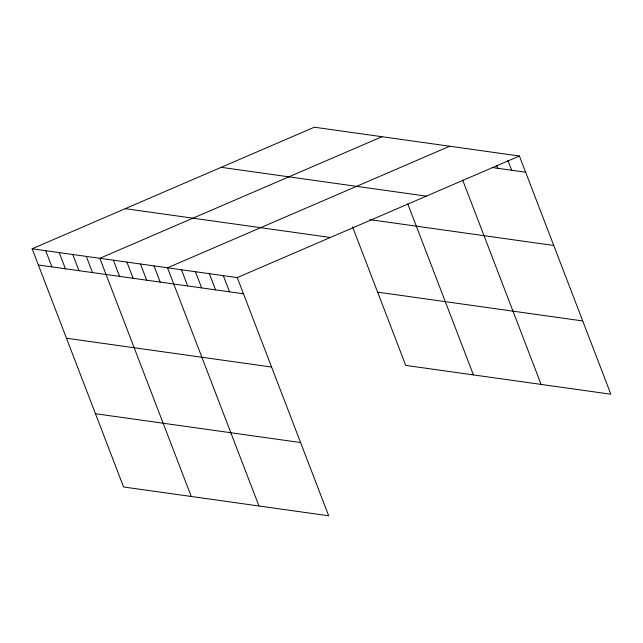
<?xml version="1.0" encoding="UTF-8"?>
<svg xmlns="http://www.w3.org/2000/svg" width="643" height="643" viewBox="0 0 643 643"><rect width="100%" height="100%" fill="white"/><g stroke="black" fill="none" stroke-linecap="round" stroke-linejoin="round"><path stroke-width="0.96" d="M32.15 248.785L237.259 277.599L328.694 515.79L123.585 486.976L32.15 248.785L314.306 127.21L519.415 156.024L610.85 394.215L405.741 365.401L352.573 226.915M381.99 136.718L99.834 258.293L191.268 496.484M449.682 146.226L167.526 267.801L258.96 505.993M237.259 277.599L519.415 156.024M492.16 167.51L525.628 172.211M221.192 167.333L426.309 196.139M369.91 219.649L553.752 245.473M125.264 208.67L330.373 237.476M377.618 292.139L582.727 320.953M38.363 264.98L243.48 293.787M66.486 338.234L271.603 367.049M95.461 413.722L300.57 442.529M507.89 160.356L511.683 170.25M496.701 165.597L497.738 168.289M462.655 180.032L541.109 384.418M407.783 203.911L473.425 374.909M223.314 275.638L229.527 291.826M209.369 273.677L215.582 289.872M195.424 271.716L201.637 287.911M181.471 269.763L187.684 285.95M153.99 265.897L160.203 282.092M140.447 264L146.668 280.187M126.912 262.095L133.125 278.29M113.377 260.198L119.59 276.386M86.299 256.396L92.512 272.584M72.763 254.491L78.976 270.679M59.228 252.586L65.441 268.782M45.685 250.69L51.906 266.877"/></g></svg>
